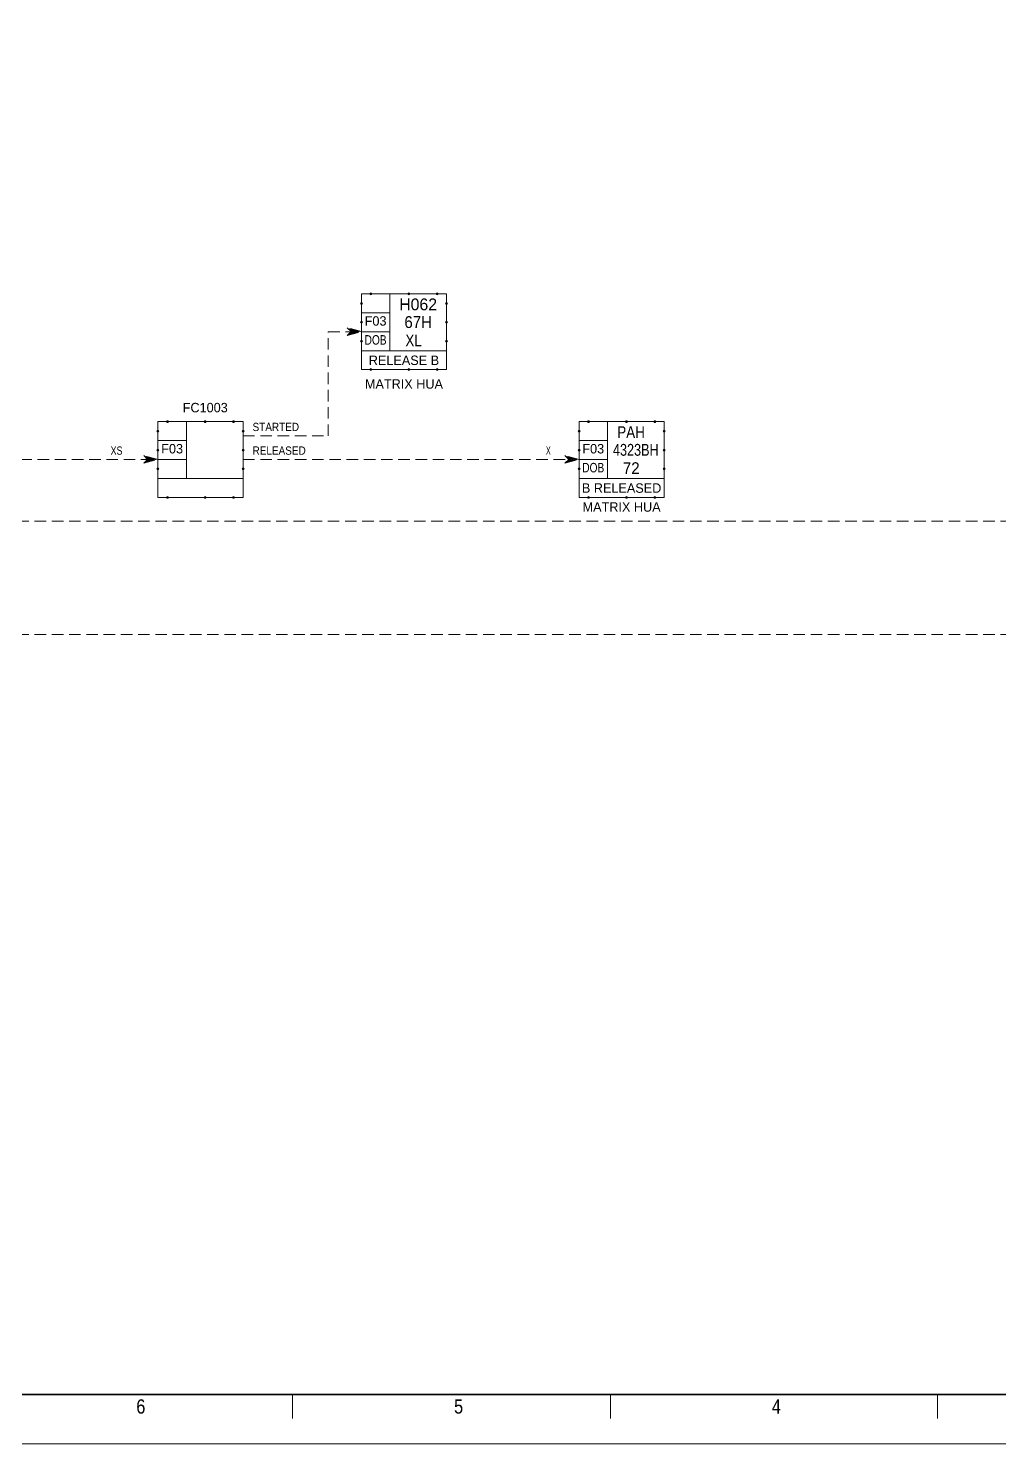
# Model space of a CAD drawing. Header units: millimetres. Extents: x 0 to 841, y 0 to 594.
# Drawn here: x 430.6 to 635.9, y 0 to 299.1 of the extents above; entities that cross this region are included whole.
import ezdxf
from ezdxf.enums import TextEntityAlignment as Align

# ---------------------------------------------------------------- set-up
doc = ezdxf.new("R2010")
doc.units = ezdxf.units.MM
doc.header["$LTSCALE"] = 0.81
doc.header["$PDMODE"] = 32
doc.header["$PDSIZE"] = 0.405
doc.linetypes.add('MEDIUM_DASHED', pattern=[4.5, 3, -1.5])
for name, color, linetype, lineweight in [('1', 7, 'Continuous', 13), ('46', 7, 'MEDIUM_DASHED', 13), ('48', 7, 'Continuous', 13), ('50', 7, 'Continuous', 25), ('9', 7, 'Continuous', 13)]:
    doc.layers.add(name, color=color, linetype=linetype, lineweight=lineweight)
doc.layers.add('45', color=7, linetype='Continuous')

msp = doc.modelspace()

# ---------------------------------------------------------------- linework, layer by layer
at = {"layer": '1', "lineweight": 35}
msp.add_line((648.9504, 10.3819), (10.3331, 10.3819), dxfattribs=at)
at = {"layer": '1'}
for p, q in [((486.4551, 10.3819), (486.4551, 5.348)), ((486.4551, 10.3819), (486.4551, 5.348)), ((553.6134, 10.3819), (553.6134, 5.348)), ((553.6134, 10.3819), (553.6134, 5.348)), ((622.7764, 10.3724), (622.7764, 5.348)), ((622.7764, 10.3724), (622.7764, 5.348))]:
    msp.add_line(p, q, dxfattribs=at)
at = {"layer": '1', "lineweight": 25}
msp.add_lwpolyline([(648.9504, 10.3819), (10.3331, 10.3819), (10.3331, 156.3638)], dxfattribs=at)
at = {"layer": '46'}
for p, q in [((494, 235), (502, 235)), ((494, 213), (494, 235)), ((476, 213), (494, 213)), ((356, 208), (458, 208)), ((476, 208), (545, 208)), ((777, 195), (412, 195)), ((777, 171), (412, 171))]:
    msp.add_line(p, q, dxfattribs=at)
for points in [[(501.0157, 235.0315), (498.0157, 235.8315), (498.8157, 235.0315), (498.0157, 234.2315)], [(500.6157, 235.0315), (498.4157, 235.6315), (499.0157, 235.0315), (498.4157, 234.4315)], [(500.2157, 235.0315), (498.8157, 235.4315), (499.2157, 235.0315), (498.8157, 234.6315)], [(499.8157, 235.0315), (499.2157, 235.2315), (499.4157, 235.0315), (499.2157, 234.8315)], [(458.0157, 208.0315), (455.0157, 208.8315), (455.8157, 208.0315), (455.0157, 207.2315)], [(457.6157, 208.0315), (455.4157, 208.6315), (456.0157, 208.0315), (455.4157, 207.4315)], [(457.2157, 208.0315), (455.8157, 208.4315), (456.2157, 208.0315), (455.8157, 207.6315)], [(456.8157, 208.0315), (456.2157, 208.2315), (456.4157, 208.0315), (456.2157, 207.8315)], [(547.0157, 208.0315), (544.0157, 208.8315), (544.8157, 208.0315), (544.0157, 207.2315)], [(546.6157, 208.0315), (544.4157, 208.6315), (545.0157, 208.0315), (544.4157, 207.4315)], [(546.2157, 208.0315), (544.8157, 208.4315), (545.2157, 208.0315), (544.8157, 207.6315)], [(545.8157, 208.0315), (545.2157, 208.2315), (545.4157, 208.0315), (545.2157, 207.8315)]]:
    msp.add_lwpolyline(points, close=True, dxfattribs=at)
at = {"layer": '48'}
for p, q in [((507, 243), (507, 231)), ((501, 239), (507, 239)), ((501, 235), (507, 235)), ((464, 216), (464, 204)), ((553, 216), (553, 204)), ((458, 212), (464, 212)), ((547, 212), (553, 212)), ((458, 208), (464, 208)), ((547, 208), (553, 208))]:
    msp.add_line(p, q, dxfattribs=at)
for points in [[(501, 243), (519, 243), (519, 231), (501, 231)], [(458, 216), (476, 216), (476, 204), (458, 204)], [(547, 216), (565, 216), (565, 204), (547, 204)]]:
    msp.add_lwpolyline(points, close=True, dxfattribs=at)
for points in [[(501, 231), (501, 227), (519, 227), (519, 231)], [(458, 204), (458, 200), (476, 200), (476, 204)], [(547, 204), (547, 200), (565, 200), (565, 204)]]:
    msp.add_lwpolyline(points, dxfattribs=at)
for p in [(503, 243), (511, 243), (517, 243), (501, 241), (519, 241), (501, 237), (519, 237), (501, 233), (519, 233), (503, 227), (511, 227), (517, 227), (460, 216), (468, 216), (474, 216), (549, 216), (557, 216), (563, 216), (458, 214), (476, 214), (547, 214), (565, 214), (458, 210), (476, 210), (547, 210), (565, 210), (458, 206), (476, 206), (547, 206), (565, 206), (460, 200), (468, 200), (474, 200), (549, 200), (557, 200), (563, 200)]:
    msp.add_point(p, dxfattribs=at)
at = {"layer": '9'}
msp.add_lwpolyline([(0, 0), (841, 0), (841, 594), (0, 594)], close=True, dxfattribs=at)
msp.add_lwpolyline([(0, 0), (841, 0), (841, 594), (0, 594)], close=True, dxfattribs=at)

# ---------------------------------------------------------------- texts
at = {"layer": '1', "width": 0.85}
for s, p in [('6', (454.385, 6.3543)), ('6', (454.385, 6.3543)), ('5', (521.5433, 6.3543)), ('5', (521.5433, 6.3543)), ('4', (588.7016, 6.3543)), ('4', (588.7016, 6.3543))]:
    msp.add_text(s, height=3.02, dxfattribs=at).set_placement(p, align=Align.CENTER)
at = {"layer": '45'}
for s, width, p in [('STARTED', 0.9, (478, 214.011)), ('XS', 0.8, (448, 209.011)), ('RELEASED', 0.9, (478, 209.011)), ('X', 0.6, (540, 209.011))]:
    msp.add_text(s, height=1.75, dxfattribs=dict(at, width=width)).set_placement(p)
at = {"layer": '50'}
for s, height, p in [('H062', 2.5, (512.9913, 239.5331)), ('F03', 2, (504, 236.2835)), ('RELEASE B', 2, (509.9937, 227.9685)), ('MATRIX HUA', 2, (509.9937, 222.9685)), ('FC1003', 2, (467.9941, 217.9685)), ('F03', 2, (461, 209.2835)), ('F03', 2, (550, 209.2835)), ('B RELEASED', 2, (555.9937, 200.9685)), ('MATRIX HUA', 2, (555.9937, 196.9685))]:
    msp.add_text(s, height=height, dxfattribs=at).set_placement(p, align=Align.CENTER)
for s, height, width, p in [('67H', 2.5, 0.95, (513, 235.7969)), ('DOB', 2, 0.8, (504.0004, 232.2835)), ('XL', 2.5, 0.85, (512.0311, 231.9189)), ('PAH', 2.5, 0.85, (557.9913, 212.5331)), ('4323BH', 2.5, 0.8, (559, 208.7969)), ('DOB', 2, 0.8, (550.0004, 205.2835)), ('72', 2.5, 0.95, (558.0311, 204.9189))]:
    msp.add_text(s, height=height, dxfattribs=dict(at, width=width)).set_placement(p, align=Align.CENTER)

doc.saveas('drawing.dxf')
